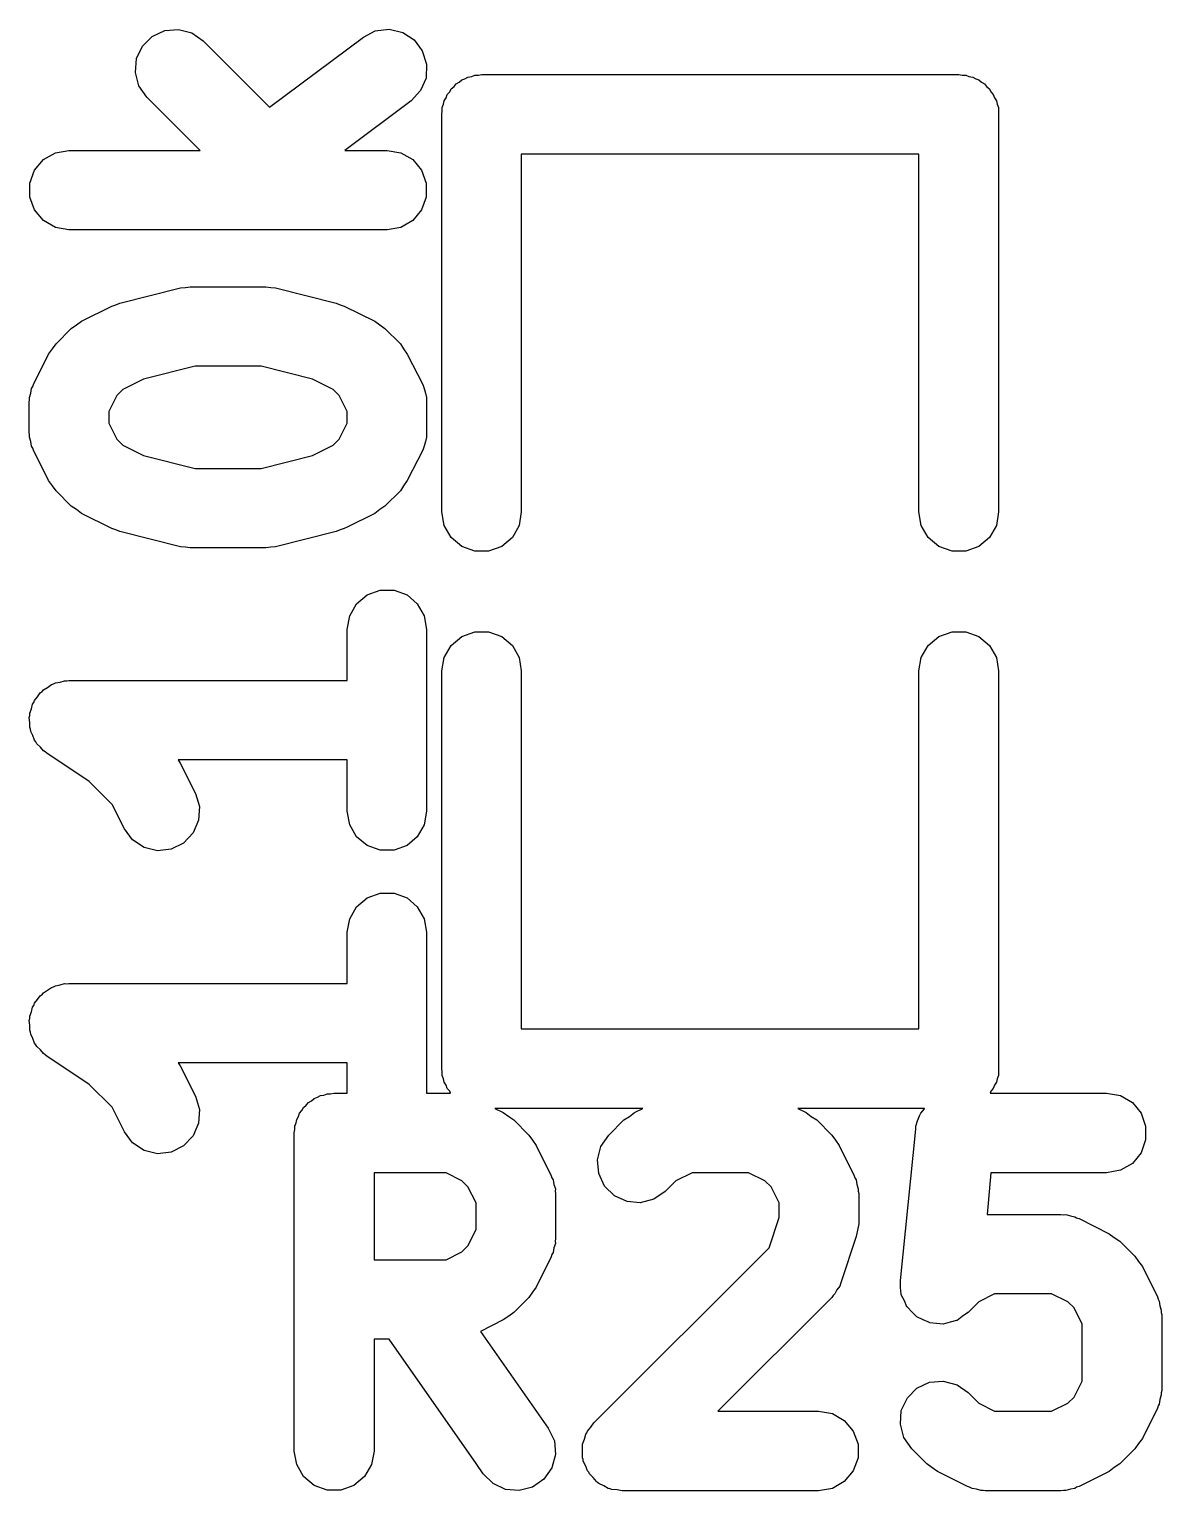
# Model space of a CAD drawing. Extents: x 51 to 137, y -158 to -25.
# Drawn here: x 99.48 to 101.289, y -41.197 to -38.863 of the extents above; entities that cross this region are included whole.
import ezdxf

# ---------------------------------------------------------------- set-up
doc = ezdxf.new("R2010")
doc.units = 0
doc.header["$MEASUREMENT"] = 0
doc.layers.add('BLACK', color=7, linetype='CONTINUOUS')

msp = doc.modelspace()

# ---------------------------------------------------------------- linework, layer by layer
at = {"layer": 'Black'}
for p, q in [((99.6767, -38.8746), (99.6967, -38.8653)), ((99.6967, -38.8653), (99.7187, -38.8634)), ((99.7187, -38.8634), (99.74, -38.8691)), ((100.014, -38.8758), (100.033, -38.8659)), ((100.033, -38.8659), (100.055, -38.8632)), ((100.055, -38.8632), (100.077, -38.8682)), ((99.6611, -38.8902), (99.6767, -38.8746)), ((99.74, -38.8691), (99.758, -38.8817)), ((99.758, -38.8817), (99.8642, -38.9879)), ((99.8642, -38.9879), (100.014, -38.8758)), ((100.077, -38.8682), (100.095, -38.8803)), ((100.095, -38.8803), (100.108, -38.8979)), ((99.6499, -38.9322), (99.6518, -38.9102)), ((99.6518, -38.9102), (99.6611, -38.8902)), ((100.108, -38.8979), (100.115, -38.919)), ((99.6556, -38.9535), (99.6499, -38.9322)), ((100.115, -38.919), (100.114, -38.9411)), ((100.198, -38.9367), (100.203, -38.9357)), ((100.203, -38.9357), (100.965, -38.9357)), ((100.965, -38.9357), (100.97, -38.9367)), ((99.6682, -38.9715), (99.6556, -38.9535)), ((100.114, -38.9411), (100.105, -38.9613)), ((100.152, -38.9632), (100.154, -38.9584)), ((100.154, -38.9584), (100.159, -38.9548)), ((100.159, -38.9548), (100.162, -38.9506)), ((100.162, -38.9506), (100.167, -38.9478)), ((100.167, -38.9478), (100.171, -38.9442)), ((100.171, -38.9442), (100.176, -38.9423)), ((100.176, -38.9423), (100.181, -38.9395)), ((100.181, -38.9395), (100.187, -38.9386)), ((100.187, -38.9386), (100.192, -38.9367)), ((100.192, -38.9367), (100.198, -38.9367)), ((100.97, -38.9367), (100.976, -38.9367)), ((100.976, -38.9367), (100.981, -38.9386)), ((100.981, -38.9386), (100.987, -38.9395)), ((100.987, -38.9395), (100.992, -38.9423)), ((100.992, -38.9423), (100.997, -38.9442)), ((100.997, -38.9442), (101.001, -38.9478)), ((101.001, -38.9478), (101.006, -38.9506)), ((101.006, -38.9506), (101.009, -38.9548)), ((101.009, -38.9548), (101.014, -38.9584)), ((101.014, -38.9584), (101.016, -38.9632)), ((99.7534, -39.0567), (99.6682, -38.9715)), ((100.09, -38.9774), (99.9843, -39.0567)), ((100.105, -38.9613), (100.09, -38.9774)), ((100.142, -38.9829), (100.143, -38.9775)), ((100.143, -38.9775), (100.146, -38.9727)), ((100.146, -38.9727), (100.148, -38.9674)), ((100.148, -38.9674), (100.152, -38.9632)), ((101.016, -38.9632), (101.02, -38.9674)), ((101.02, -38.9674), (101.022, -38.9727)), ((101.022, -38.9727), (101.025, -38.9775)), ((101.025, -38.9775), (101.026, -38.9829)), ((100.139, -38.9992), (100.14, -38.9937)), ((100.139, -39.6342), (100.139, -38.9992)), ((100.14, -38.9882), (100.142, -38.9829)), ((100.14, -38.9937), (100.14, -38.9882)), ((101.026, -38.9829), (101.028, -38.9882)), ((101.028, -38.9882), (101.028, -38.9937)), ((101.028, -38.9937), (101.028, -38.9992)), ((101.028, -38.9992), (101.028, -39.6342)), ((99.4888, -39.0884), (99.503, -39.0715)), ((99.503, -39.0715), (99.5221, -39.0605)), ((99.5221, -39.0605), (99.5438, -39.0567)), ((99.5438, -39.0567), (99.7534, -39.0567)), ((99.9843, -39.0567), (100.052, -39.0567)), ((100.052, -39.0567), (100.074, -39.0605)), ((100.074, -39.0605), (100.093, -39.0715)), ((100.093, -39.0715), (100.107, -39.0884)), ((100.901, -39.0627), (100.266, -39.0627)), ((100.266, -39.0627), (100.266, -39.6342)), ((100.901, -39.6342), (100.901, -39.0627)), ((99.4813, -39.1091), (99.4888, -39.0884)), ((100.107, -39.0884), (100.114, -39.1091)), ((99.4813, -39.1312), (99.4813, -39.1091)), ((100.114, -39.1091), (100.114, -39.1312)), ((99.4888, -39.1519), (99.4813, -39.1312)), ((100.114, -39.1312), (100.107, -39.1519)), ((99.503, -39.1688), (99.4888, -39.1519)), ((99.5221, -39.1798), (99.503, -39.1688)), ((100.093, -39.1688), (100.074, -39.1798)), ((100.107, -39.1519), (100.093, -39.1688)), ((99.5438, -39.1837), (99.5221, -39.1798)), ((100.052, -39.1837), (99.5438, -39.1837)), ((100.074, -39.1798), (100.052, -39.1837)), ((99.6252, -39.3005), (99.7219, -39.2763)), ((99.7219, -39.2763), (99.7297, -39.2757)), ((99.7297, -39.2757), (99.7373, -39.2744)), ((99.7373, -39.2744), (99.8583, -39.2744)), ((99.8583, -39.2744), (99.8659, -39.2757)), ((99.8659, -39.2757), (99.8737, -39.2763)), ((99.8737, -39.2763), (99.9704, -39.3005)), ((99.5638, -39.3295), (99.6122, -39.3053)), ((99.6122, -39.3053), (99.6188, -39.3033)), ((99.6188, -39.3033), (99.6252, -39.3005)), ((99.9704, -39.3005), (99.9768, -39.3033)), ((99.9768, -39.3033), (99.9834, -39.3053)), ((99.9834, -39.3053), (100.032, -39.3295)), ((99.5556, -39.3355), (99.5638, -39.3295)), ((100.032, -39.3295), (100.04, -39.3355)), ((99.5231, -39.3655), (99.5473, -39.3413)), ((99.5473, -39.3413), (99.5556, -39.3355)), ((100.04, -39.3355), (100.048, -39.3413)), ((100.048, -39.3413), (100.073, -39.3655)), ((99.5112, -39.382), (99.5173, -39.3739)), ((99.5173, -39.3739), (99.5231, -39.3655)), ((100.073, -39.3655), (100.078, -39.3739)), ((100.078, -39.3739), (100.084, -39.382)), ((99.487, -39.4304), (99.5112, -39.382)), ((99.7451, -39.4014), (99.6627, -39.422)), ((99.8505, -39.4014), (99.7451, -39.4014)), ((99.9329, -39.422), (99.8505, -39.4014)), ((100.084, -39.382), (100.109, -39.4304)), ((99.6627, -39.422), (99.6298, -39.4384)), ((99.9658, -39.4384), (99.9329, -39.422)), ((99.4807, -39.4516), (99.4828, -39.4444)), ((99.4828, -39.4444), (99.4841, -39.4371)), ((99.4841, -39.4371), (99.486, -39.4339)), ((99.486, -39.4339), (99.487, -39.4304)), ((99.6202, -39.4481), (99.6073, -39.4738)), ((99.6298, -39.4384), (99.6202, -39.4481)), ((99.9754, -39.4481), (99.9658, -39.4384)), ((99.9883, -39.4738), (99.9754, -39.4481)), ((100.109, -39.4304), (100.11, -39.4339)), ((100.11, -39.4339), (100.111, -39.4371)), ((100.111, -39.4371), (100.113, -39.4444)), ((100.113, -39.4444), (100.115, -39.4516)), ((99.4803, -39.4588), (99.4809, -39.4552)), ((99.4803, -39.5072), (99.4803, -39.4588)), ((99.4809, -39.4552), (99.4807, -39.4516)), ((100.115, -39.4516), (100.115, -39.4552)), ((100.115, -39.4552), (100.115, -39.4588)), ((100.115, -39.4588), (100.115, -39.5072)), ((99.6073, -39.4738), (99.6073, -39.4922)), ((99.6073, -39.4922), (99.6202, -39.518)), ((99.9754, -39.518), (99.9883, -39.4922)), ((99.9883, -39.4922), (99.9883, -39.4738)), ((99.4809, -39.5108), (99.4803, -39.5072)), ((99.4807, -39.5145), (99.4809, -39.5108)), ((99.4828, -39.5216), (99.4807, -39.5145)), ((99.6202, -39.518), (99.6298, -39.5276)), ((99.9658, -39.5276), (99.9754, -39.518)), ((100.115, -39.5145), (100.113, -39.5216)), ((100.115, -39.5072), (100.115, -39.5108)), ((100.115, -39.5108), (100.115, -39.5145)), ((99.4841, -39.5289), (99.4828, -39.5216)), ((99.486, -39.5321), (99.4841, -39.5289)), ((99.487, -39.5356), (99.486, -39.5321)), ((99.5112, -39.584), (99.487, -39.5356)), ((99.6298, -39.5276), (99.6627, -39.544)), ((99.9329, -39.544), (99.9658, -39.5276)), ((100.109, -39.5356), (100.084, -39.584)), ((100.11, -39.5321), (100.109, -39.5356)), ((100.111, -39.5289), (100.11, -39.5321)), ((100.113, -39.5216), (100.111, -39.5289)), ((99.6627, -39.544), (99.7451, -39.5647)), ((99.7451, -39.5647), (99.8505, -39.5647)), ((99.8505, -39.5647), (99.9329, -39.544)), ((99.5173, -39.5922), (99.5112, -39.584)), ((100.084, -39.584), (100.078, -39.5922)), ((99.5231, -39.6005), (99.5173, -39.5922)), ((99.5473, -39.6247), (99.5231, -39.6005)), ((100.073, -39.6005), (100.048, -39.6247)), ((100.078, -39.5922), (100.073, -39.6005)), ((99.5556, -39.6305), (99.5473, -39.6247)), ((99.5638, -39.6366), (99.5556, -39.6305)), ((100.04, -39.6305), (100.032, -39.6366)), ((100.048, -39.6247), (100.04, -39.6305)), ((100.143, -39.6559), (100.139, -39.6342)), ((100.266, -39.6342), (100.263, -39.6559)), ((100.905, -39.6559), (100.901, -39.6342)), ((101.028, -39.6342), (101.025, -39.6559)), ((99.6122, -39.6608), (99.5638, -39.6366)), ((99.9883, -39.6583), (99.9834, -39.6608)), ((100.032, -39.6366), (99.9883, -39.6583)), ((100.154, -39.675), (100.143, -39.6559)), ((100.263, -39.6559), (100.252, -39.675)), ((100.916, -39.675), (100.905, -39.6559)), ((101.025, -39.6559), (101.014, -39.675)), ((99.6188, -39.6627), (99.6122, -39.6608)), ((99.6252, -39.6656), (99.6188, -39.6627)), ((99.7219, -39.6898), (99.6252, -39.6656)), ((99.9704, -39.6656), (99.8737, -39.6898)), ((99.9768, -39.6627), (99.9704, -39.6656)), ((99.9834, -39.6608), (99.9768, -39.6627)), ((100.171, -39.6892), (100.154, -39.675)), ((100.252, -39.675), (100.235, -39.6892)), ((100.933, -39.6892), (100.916, -39.675)), ((101.014, -39.675), (100.997, -39.6892)), ((99.7297, -39.6903), (99.7219, -39.6898)), ((99.7373, -39.6917), (99.7297, -39.6903)), ((99.8583, -39.6917), (99.7373, -39.6917)), ((99.8659, -39.6903), (99.8583, -39.6917)), ((99.8737, -39.6898), (99.8659, -39.6903)), ((100.192, -39.6967), (100.171, -39.6892)), ((100.214, -39.6967), (100.192, -39.6967)), ((100.235, -39.6892), (100.214, -39.6967)), ((100.954, -39.6967), (100.933, -39.6892)), ((100.976, -39.6967), (100.954, -39.6967)), ((100.997, -39.6892), (100.976, -39.6967)), ((100.003, -39.7809), (100.02, -39.7667)), ((100.02, -39.7667), (100.041, -39.7591)), ((100.041, -39.7591), (100.063, -39.7591)), ((100.063, -39.7591), (100.084, -39.7667)), ((100.084, -39.7667), (100.1, -39.7809)), ((99.9921, -39.8), (100.003, -39.7809)), ((100.1, -39.7809), (100.111, -39.8)), ((99.9883, -39.8217), (99.9921, -39.8)), ((99.9883, -39.9033), (99.9883, -39.8217)), ((100.111, -39.8), (100.115, -39.8217)), ((100.115, -39.8217), (100.115, -40.112)), ((100.154, -39.8474), (100.171, -39.8332)), ((100.171, -39.8332), (100.192, -39.8257)), ((100.192, -39.8257), (100.214, -39.8257)), ((100.214, -39.8257), (100.235, -39.8332)), ((100.235, -39.8332), (100.252, -39.8474)), ((100.916, -39.8474), (100.933, -39.8332)), ((100.933, -39.8332), (100.954, -39.8257)), ((100.954, -39.8257), (100.976, -39.8257)), ((100.976, -39.8257), (100.997, -39.8332)), ((100.997, -39.8332), (101.014, -39.8474)), ((100.139, -39.8882), (100.143, -39.8665)), ((100.143, -39.8665), (100.154, -39.8474)), ((100.252, -39.8474), (100.263, -39.8665)), ((100.263, -39.8665), (100.266, -39.8882)), ((100.901, -39.8882), (100.905, -39.8665)), ((100.905, -39.8665), (100.916, -39.8474)), ((101.014, -39.8474), (101.025, -39.8665)), ((101.025, -39.8665), (101.028, -39.8882)), ((100.139, -40.5232), (100.139, -39.8882)), ((100.266, -39.8882), (100.266, -40.4597)), ((100.901, -40.4597), (100.901, -39.8882)), ((101.028, -39.8882), (101.028, -40.5232)), ((99.503, -39.9182), (99.5096, -39.9144)), ((99.5096, -39.9144), (99.5157, -39.9099)), ((99.5157, -39.9099), (99.519, -39.9089)), ((99.519, -39.9089), (99.5221, -39.9071)), ((99.5221, -39.9071), (99.5296, -39.9058)), ((99.5296, -39.9058), (99.5368, -39.9037)), ((99.5368, -39.9037), (99.5403, -39.9039)), ((99.5403, -39.9039), (99.5438, -39.9033)), ((99.5438, -39.9033), (99.9883, -39.9033)), ((99.4857, -39.9413), (99.4876, -39.9384)), ((99.4876, -39.9384), (99.4888, -39.9351)), ((99.4888, -39.9351), (99.4937, -39.9293)), ((99.4937, -39.9293), (99.4979, -39.923)), ((99.4979, -39.923), (99.5007, -39.9209)), ((99.5007, -39.9209), (99.503, -39.9182)), ((99.4804, -39.9627), (99.4813, -39.9593)), ((99.4813, -39.9703), (99.4804, -39.9627)), ((99.4813, -39.9558), (99.4839, -39.9487)), ((99.4813, -39.9593), (99.4813, -39.9558)), ((99.4839, -39.9487), (99.4857, -39.9413)), ((99.4813, -39.9778), (99.4813, -39.9703)), ((99.4825, -39.9812), (99.4813, -39.9778)), ((99.4829, -39.9847), (99.4825, -39.9812)), ((99.4862, -39.9914), (99.4829, -39.9847)), ((99.4888, -39.9986), (99.4862, -39.9914)), ((99.4911, -40.0013), (99.4888, -39.9986)), ((99.4926, -40.0044), (99.4911, -40.0013)), ((99.4981, -40.0097), (99.4926, -40.0044)), ((99.503, -40.0155), (99.4981, -40.0097)), ((99.506, -40.0172), (99.503, -40.0155)), ((99.5086, -40.0197), (99.506, -40.0172)), ((99.5759, -40.0645), (99.5086, -40.0197)), ((99.9883, -40.0303), (99.718, -40.0303)), ((99.718, -40.0303), (99.7216, -40.0352)), ((99.9883, -40.112), (99.9883, -40.0303)), ((99.7216, -40.0352), (99.7457, -40.0836)), ((99.6126, -40.1012), (99.5759, -40.0645)), ((99.6322, -40.1404), (99.6126, -40.1012)), ((99.7457, -40.0836), (99.752, -40.1047)), ((99.752, -40.1047), (99.7507, -40.1267)), ((99.9921, -40.1337), (99.9883, -40.112)), ((100.115, -40.112), (100.111, -40.1337)), ((99.6453, -40.1581), (99.6322, -40.1404)), ((99.7419, -40.1469), (99.7268, -40.163)), ((99.7507, -40.1267), (99.7419, -40.1469)), ((100.003, -40.1528), (99.9921, -40.1337)), ((100.111, -40.1337), (100.1, -40.1528)), ((99.6637, -40.1702), (99.6453, -40.1581)), ((99.6851, -40.1753), (99.6637, -40.1702)), ((99.7071, -40.1728), (99.6851, -40.1753)), ((99.7268, -40.163), (99.7071, -40.1728)), ((100.02, -40.167), (100.003, -40.1528)), ((100.041, -40.1745), (100.02, -40.167)), ((100.084, -40.167), (100.063, -40.1745)), ((100.1, -40.1528), (100.084, -40.167)), ((100.063, -40.1745), (100.041, -40.1745)), ((100.02, -40.2505), (100.041, -40.243)), ((100.041, -40.243), (100.063, -40.243)), ((100.063, -40.243), (100.084, -40.2505)), ((99.9921, -40.2838), (100.003, -40.2647)), ((100.003, -40.2647), (100.02, -40.2505)), ((100.084, -40.2505), (100.1, -40.2647)), ((100.1, -40.2647), (100.111, -40.2838)), ((99.9883, -40.3055), (99.9921, -40.2838)), ((100.111, -40.2838), (100.115, -40.3055)), ((99.9883, -40.3871), (99.9883, -40.3055)), ((100.115, -40.3055), (100.115, -40.5625)), ((99.4979, -40.4068), (99.5007, -40.4047)), ((99.5007, -40.4047), (99.503, -40.402)), ((99.503, -40.402), (99.5096, -40.3982)), ((99.5096, -40.3982), (99.5157, -40.3937)), ((99.5157, -40.3937), (99.519, -40.3927)), ((99.519, -40.3927), (99.5221, -40.391)), ((99.5221, -40.391), (99.5296, -40.3896)), ((99.5296, -40.3896), (99.5368, -40.3875)), ((99.5368, -40.3875), (99.5403, -40.3877)), ((99.5403, -40.3877), (99.5438, -40.3871)), ((99.5438, -40.3871), (99.9883, -40.3871)), ((99.4839, -40.4325), (99.4857, -40.4251)), ((99.4857, -40.4251), (99.4876, -40.4222)), ((99.4876, -40.4222), (99.4888, -40.4189)), ((99.4888, -40.4189), (99.4937, -40.4131)), ((99.4937, -40.4131), (99.4979, -40.4068)), ((99.4804, -40.4465), (99.4813, -40.4431)), ((99.4813, -40.4541), (99.4804, -40.4465)), ((99.4813, -40.4396), (99.4839, -40.4325)), ((99.4813, -40.4431), (99.4813, -40.4396)), ((99.4813, -40.4617), (99.4813, -40.4541)), ((99.4825, -40.465), (99.4813, -40.4617)), ((99.4829, -40.4685), (99.4825, -40.465)), ((99.4862, -40.4753), (99.4829, -40.4685)), ((99.4888, -40.4824), (99.4862, -40.4753)), ((100.266, -40.4597), (100.901, -40.4597)), ((99.4911, -40.4851), (99.4888, -40.4824)), ((99.4926, -40.4882), (99.4911, -40.4851)), ((99.4981, -40.4935), (99.4926, -40.4882)), ((99.503, -40.4993), (99.4981, -40.4935)), ((99.506, -40.501), (99.503, -40.4993)), ((99.5086, -40.5035), (99.506, -40.501)), ((99.5759, -40.5484), (99.5086, -40.5035)), ((99.9883, -40.5141), (99.718, -40.5141)), ((99.718, -40.5141), (99.7216, -40.519)), ((99.7216, -40.519), (99.7457, -40.5674)), ((99.9883, -40.5625), (99.9883, -40.5141)), ((100.14, -40.5287), (100.139, -40.5232)), ((101.028, -40.5232), (101.028, -40.5287)), ((100.14, -40.5342), (100.14, -40.5287)), ((100.142, -40.5394), (100.14, -40.5342)), ((100.143, -40.5449), (100.142, -40.5394)), ((100.146, -40.5497), (100.143, -40.5449)), ((101.025, -40.5449), (101.022, -40.5497)), ((101.026, -40.5394), (101.025, -40.5449)), ((101.028, -40.5342), (101.026, -40.5394)), ((101.028, -40.5287), (101.028, -40.5342)), ((99.6126, -40.585), (99.5759, -40.5484)), ((99.7457, -40.5674), (99.752, -40.5885)), ((99.9354, -40.571), (99.9406, -40.5691)), ((99.9406, -40.5691), (99.9454, -40.5663)), ((99.9454, -40.5663), (99.9509, -40.5654)), ((99.9509, -40.5654), (99.9561, -40.5635)), ((99.9561, -40.5635), (99.9617, -40.5635)), ((99.9617, -40.5635), (99.9671, -40.5625)), ((99.9671, -40.5625), (99.9883, -40.5625)), ((100.115, -40.5625), (100.153, -40.5625)), ((100.148, -40.5549), (100.146, -40.5497)), ((100.152, -40.5592), (100.148, -40.5549)), ((100.153, -40.5625), (100.152, -40.5592)), ((101.016, -40.5592), (101.015, -40.5625)), ((101.015, -40.5625), (101.201, -40.5625)), ((101.02, -40.5549), (101.016, -40.5592)), ((101.022, -40.5497), (101.02, -40.5549)), ((101.201, -40.5625), (101.223, -40.5663)), ((101.223, -40.5663), (101.242, -40.5774)), ((99.6322, -40.6242), (99.6126, -40.585)), ((99.752, -40.5885), (99.7507, -40.6105)), ((99.9121, -40.5943), (99.9157, -40.59)), ((99.9157, -40.59), (99.9185, -40.5852)), ((99.9185, -40.5852), (99.9228, -40.5816)), ((99.9228, -40.5816), (99.9263, -40.5774)), ((99.9263, -40.5774), (99.9311, -40.5746)), ((99.9311, -40.5746), (99.9354, -40.571)), ((100.46, -40.5867), (100.224, -40.5867)), ((100.224, -40.5867), (100.237, -40.5934)), ((100.237, -40.5934), (100.246, -40.5995)), ((100.439, -40.5995), (100.447, -40.5934)), ((100.447, -40.5934), (100.46, -40.5867)), ((100.91, -40.5867), (100.708, -40.5867)), ((100.708, -40.5867), (100.721, -40.5934)), ((100.721, -40.5934), (100.729, -40.5995)), ((100.904, -40.5943), (100.91, -40.5876)), ((100.91, -40.5876), (100.91, -40.5867)), ((101.242, -40.5774), (101.256, -40.5943)), ((99.7507, -40.6105), (99.7419, -40.6308)), ((99.9046, -40.615), (99.9065, -40.6098)), ((99.9046, -40.6205), (99.9046, -40.615)), ((99.9065, -40.6098), (99.9075, -40.6043)), ((99.9075, -40.6043), (99.9102, -40.5995)), ((99.9102, -40.5995), (99.9121, -40.5943)), ((100.246, -40.5995), (100.254, -40.6053)), ((100.254, -40.6053), (100.278, -40.6295)), ((100.406, -40.6295), (100.43, -40.6053)), ((100.43, -40.6053), (100.439, -40.5995)), ((100.729, -40.5995), (100.738, -40.6053)), ((100.738, -40.6053), (100.762, -40.6295)), ((100.896, -40.615), (100.899, -40.6068)), ((100.896, -40.6174), (100.896, -40.615)), ((100.899, -40.6068), (100.902, -40.5985)), ((100.902, -40.5985), (100.903, -40.5965)), ((100.903, -40.5965), (100.904, -40.5943)), ((101.256, -40.5943), (101.263, -40.615)), ((101.263, -40.615), (101.263, -40.637)), ((99.6453, -40.6419), (99.6322, -40.6242)), ((99.7419, -40.6308), (99.7268, -40.6468)), ((99.9036, -40.626), (99.9046, -40.6205)), ((99.9036, -41.134), (99.9036, -40.626)), ((100.278, -40.6295), (100.284, -40.6378)), ((100.284, -40.6378), (100.29, -40.646)), ((100.393, -40.6476), (100.406, -40.6295)), ((100.762, -40.6295), (100.768, -40.6378)), ((100.768, -40.6378), (100.774, -40.646)), ((100.872, -40.8616), (100.896, -40.6197)), ((100.896, -40.6197), (100.896, -40.6174)), ((101.263, -40.637), (101.256, -40.6578)), ((99.6637, -40.654), (99.6453, -40.6419)), ((99.6851, -40.6592), (99.6637, -40.654)), ((99.7071, -40.6566), (99.6851, -40.6592)), ((99.7268, -40.6468), (99.7071, -40.6566)), ((100.29, -40.646), (100.314, -40.6944)), ((100.388, -40.6689), (100.393, -40.6476)), ((100.774, -40.646), (100.798, -40.6944)), ((101.256, -40.6578), (101.242, -40.6747)), ((100.39, -40.6908), (100.388, -40.6689)), ((101.223, -40.6857), (101.201, -40.6895)), ((101.242, -40.6747), (101.223, -40.6857)), ((100.031, -40.6895), (100.031, -40.8286)), ((100.146, -40.6895), (100.031, -40.6895)), ((100.171, -40.7024), (100.146, -40.6895)), ((100.181, -40.712), (100.171, -40.7024)), ((100.314, -40.6944), (100.315, -40.6979)), ((100.315, -40.6979), (100.317, -40.7011)), ((100.317, -40.7011), (100.318, -40.7084)), ((100.318, -40.7084), (100.321, -40.7155)), ((100.399, -40.7108), (100.39, -40.6908)), ((100.513, -40.7024), (100.496, -40.7193)), ((100.539, -40.6895), (100.513, -40.7024)), ((100.629, -40.6895), (100.539, -40.6895)), ((100.655, -40.7024), (100.629, -40.6895)), ((100.665, -40.712), (100.655, -40.7024)), ((100.798, -40.6944), (100.799, -40.6979)), ((100.799, -40.6979), (100.801, -40.7011)), ((100.801, -40.7011), (100.802, -40.7084)), ((100.802, -40.7084), (100.804, -40.7155)), ((101.016, -40.6895), (101.01, -40.756)), ((101.201, -40.6895), (101.016, -40.6895)), ((100.194, -40.7378), (100.181, -40.712)), ((100.321, -40.7155), (100.32, -40.7192)), ((100.32, -40.7192), (100.321, -40.7228)), ((100.321, -40.7228), (100.321, -40.7953)), ((100.415, -40.7264), (100.399, -40.7108)), ((100.435, -40.7357), (100.415, -40.7264)), ((100.478, -40.7319), (100.456, -40.7376)), ((100.496, -40.7193), (100.478, -40.7319)), ((100.678, -40.7378), (100.665, -40.712)), ((100.804, -40.7155), (100.804, -40.7192)), ((100.804, -40.7192), (100.805, -40.7228)), ((100.805, -40.7228), (100.805, -40.7712)), ((100.194, -40.7804), (100.194, -40.7378)), ((100.456, -40.7376), (100.435, -40.7357)), ((100.678, -40.7608), (100.678, -40.7378)), ((101.01, -40.756), (101.128, -40.756)), ((101.128, -40.756), (101.132, -40.7567)), ((101.132, -40.7567), (101.136, -40.7565)), ((101.136, -40.7565), (101.143, -40.7586)), ((100.662, -40.8094), (100.678, -40.7608)), ((100.805, -40.7712), (100.803, -40.7812)), ((101.143, -40.7586), (101.15, -40.7599)), ((101.15, -40.7599), (101.153, -40.7617)), ((101.153, -40.7617), (101.157, -40.7627)), ((101.157, -40.7627), (101.205, -40.7869)), ((100.181, -40.8061), (100.194, -40.7804)), ((100.321, -40.8026), (100.318, -40.8097)), ((100.321, -40.7953), (100.32, -40.7989)), ((100.32, -40.7989), (100.321, -40.8026)), ((100.801, -40.7912), (100.777, -40.8638)), ((100.803, -40.7812), (100.801, -40.7912)), ((101.205, -40.7869), (101.213, -40.793)), ((101.213, -40.793), (101.222, -40.7988)), ((101.222, -40.7988), (101.246, -40.823)), ((100.146, -40.8286), (100.171, -40.8157)), ((100.171, -40.8157), (100.181, -40.8061)), ((100.314, -40.8237), (100.29, -40.8721)), ((100.315, -40.8202), (100.314, -40.8237)), ((100.317, -40.8171), (100.315, -40.8202)), ((100.318, -40.8097), (100.317, -40.8171)), ((100.382, -41.0891), (100.662, -40.8094)), ((101.246, -40.823), (101.252, -40.8313)), ((100.031, -40.8286), (100.146, -40.8286)), ((101.252, -40.8313), (101.258, -40.8395)), ((101.258, -40.8395), (101.282, -40.8879)), ((100.29, -40.8721), (100.284, -40.8803)), ((100.775, -40.8706), (100.77, -40.8767)), ((100.776, -40.867), (100.775, -40.8706)), ((100.777, -40.8638), (100.776, -40.867)), ((100.872, -40.862), (100.872, -40.8616)), ((100.872, -40.8624), (100.872, -40.862)), ((100.872, -40.873), (100.872, -40.8624)), ((100.873, -40.8836), (100.872, -40.873)), ((100.278, -40.8886), (100.254, -40.9128)), ((100.284, -40.8803), (100.278, -40.8886)), ((100.762, -40.8886), (100.58, -41.0705)), ((100.764, -40.8856), (100.762, -40.8886)), ((100.767, -40.8832), (100.764, -40.8856)), ((100.77, -40.8767), (100.767, -40.8832)), ((100.873, -40.8839), (100.873, -40.8836)), ((100.873, -40.8843), (100.873, -40.8839)), ((100.878, -40.894), (100.873, -40.8843)), ((100.882, -40.9037), (100.878, -40.894)), ((100.997, -40.8959), (100.98, -40.9128)), ((101.022, -40.883), (100.997, -40.8959)), ((101.113, -40.883), (101.022, -40.883)), ((101.139, -40.8959), (101.113, -40.883)), ((101.149, -40.9055), (101.139, -40.8959)), ((101.282, -40.8879), (101.283, -40.8914)), ((101.283, -40.8914), (101.285, -40.8946)), ((101.285, -40.8946), (101.286, -40.9019)), ((100.246, -40.9186), (100.237, -40.9247)), ((100.254, -40.9128), (100.246, -40.9186)), ((100.883, -40.904), (100.882, -40.9037)), ((100.883, -40.9043), (100.883, -40.904)), ((100.89, -40.9118), (100.883, -40.9043)), ((100.898, -40.9195), (100.89, -40.9118)), ((100.898, -40.9196), (100.898, -40.9195)), ((100.898, -40.9199), (100.898, -40.9196)), ((100.908, -40.9244), (100.898, -40.9199)), ((100.97, -40.9194), (100.962, -40.9255)), ((100.979, -40.9134), (100.97, -40.9194)), ((100.98, -40.9128), (100.979, -40.913)), ((100.979, -40.913), (100.979, -40.9134)), ((101.162, -40.9313), (101.149, -40.9055)), ((101.286, -40.9019), (101.288, -40.909)), ((101.288, -40.909), (101.288, -40.9127)), ((101.288, -40.9127), (101.289, -40.9163)), ((101.289, -40.9163), (101.289, -41.0372)), ((100.237, -40.9247), (100.201, -40.9429)), ((100.201, -40.9429), (100.309, -41.0976)), ((100.918, -40.929), (100.908, -40.9244)), ((100.918, -40.9291), (100.918, -40.929)), ((100.918, -40.9293), (100.918, -40.9291)), ((100.929, -40.9302), (100.918, -40.9293)), ((100.94, -40.9312), (100.929, -40.9302)), ((100.951, -40.9284), (100.94, -40.9312)), ((100.94, -40.9312), (100.94, -40.9311)), ((100.94, -40.9311), (100.94, -40.9312)), ((100.961, -40.9258), (100.951, -40.9284)), ((100.962, -40.9255), (100.961, -40.9256)), ((100.961, -40.9256), (100.961, -40.9258)), ((101.162, -41.0223), (101.162, -40.9313)), ((100.031, -40.9556), (100.031, -41.134)), ((100.055, -40.9556), (100.031, -40.9556)), ((100.194, -41.154), (100.055, -40.9556)), ((100.883, -41.0492), (100.898, -41.0336)), ((100.898, -41.0336), (100.918, -41.0243)), ((100.918, -41.0243), (100.94, -41.0224)), ((100.94, -41.0224), (100.962, -41.0281)), ((100.962, -41.0281), (100.98, -41.0407)), ((101.149, -41.048), (101.162, -41.0223)), ((100.873, -41.0692), (100.883, -41.0492)), ((100.98, -41.0407), (100.997, -41.0576)), ((100.997, -41.0576), (101.022, -41.0705)), ((101.113, -41.0705), (101.139, -41.0576)), ((101.139, -41.0576), (101.149, -41.048)), ((101.285, -41.059), (101.283, -41.0621)), ((101.286, -41.0516), (101.285, -41.059)), ((101.288, -41.0445), (101.286, -41.0516)), ((101.289, -41.0372), (101.288, -41.0409)), ((101.288, -41.0409), (101.288, -41.0445)), ((100.58, -41.0705), (100.741, -41.0705)), ((100.741, -41.0705), (100.763, -41.0743)), ((100.763, -41.0743), (100.782, -41.0854)), ((100.872, -41.0912), (100.873, -41.0692)), ((101.022, -41.0705), (101.113, -41.0705)), ((101.282, -41.0656), (101.258, -41.114)), ((101.283, -41.0621), (101.282, -41.0656)), ((100.309, -41.0976), (100.319, -41.1176)), ((100.369, -41.1072), (100.371, -41.1049)), ((100.371, -41.1049), (100.372, -41.1023)), ((100.372, -41.1023), (100.377, -41.0959)), ((100.377, -41.0959), (100.382, -41.0891)), ((100.782, -41.0854), (100.796, -41.1023)), ((100.796, -41.1023), (100.804, -41.123)), ((100.877, -41.1125), (100.872, -41.0912)), ((100.319, -41.1176), (100.321, -41.1396)), ((100.364, -41.123), (100.367, -41.1152)), ((100.364, -41.1258), (100.364, -41.123)), ((100.364, -41.1285), (100.364, -41.1258)), ((100.364, -41.1367), (100.364, -41.1285)), ((100.367, -41.1152), (100.369, -41.1072)), ((100.804, -41.123), (100.804, -41.145)), ((100.89, -41.1305), (100.877, -41.1125)), ((101.252, -41.1222), (101.246, -41.1305)), ((101.258, -41.114), (101.252, -41.1222)), ((99.9075, -41.1557), (99.9036, -41.134)), ((100.031, -41.134), (100.027, -41.1557)), ((100.321, -41.1396), (100.315, -41.1609)), ((100.364, -41.145), (100.364, -41.1367)), ((100.365, -41.1477), (100.364, -41.145)), ((100.365, -41.1504), (100.365, -41.1477)), ((100.369, -41.158), (100.365, -41.1504)), ((100.804, -41.145), (100.796, -41.1658)), ((100.914, -41.1547), (100.89, -41.1305)), ((101.246, -41.1305), (101.222, -41.1547)), ((99.9185, -41.1748), (99.9075, -41.1557)), ((99.9354, -41.189), (99.9185, -41.1748)), ((100.016, -41.1748), (99.9989, -41.189)), ((100.027, -41.1557), (100.016, -41.1748)), ((100.205, -41.1704), (100.194, -41.154)), ((100.221, -41.186), (100.205, -41.1704)), ((100.315, -41.1609), (100.302, -41.1789)), ((100.372, -41.1658), (100.369, -41.158)), ((100.374, -41.1679), (100.372, -41.1658)), ((100.375, -41.1704), (100.374, -41.1679)), ((100.381, -41.1763), (100.375, -41.1704)), ((100.386, -41.1827), (100.381, -41.1763)), ((100.796, -41.1658), (100.782, -41.1827)), ((100.922, -41.1605), (100.914, -41.1547)), ((100.931, -41.1666), (100.922, -41.1605)), ((100.979, -41.1908), (100.931, -41.1666)), ((101.205, -41.1666), (101.157, -41.1908)), ((101.213, -41.1605), (101.205, -41.1666)), ((101.222, -41.1547), (101.213, -41.1605)), ((99.9561, -41.1965), (99.9354, -41.189)), ((99.9782, -41.1965), (99.9561, -41.1965)), ((99.9989, -41.189), (99.9782, -41.1965)), ((100.241, -41.1953), (100.221, -41.186)), ((100.263, -41.1973), (100.241, -41.1953)), ((100.284, -41.1916), (100.263, -41.1973)), ((100.302, -41.1789), (100.284, -41.1916)), ((100.388, -41.1841), (100.386, -41.1827)), ((100.39, -41.186), (100.388, -41.1841)), ((100.398, -41.1895), (100.39, -41.186)), ((100.405, -41.1937), (100.398, -41.1895)), ((100.408, -41.1942), (100.405, -41.1937)), ((100.41, -41.1953), (100.408, -41.1942)), ((100.419, -41.1961), (100.41, -41.1953)), ((100.427, -41.1975), (100.419, -41.1961)), ((100.741, -41.1975), (100.427, -41.1975)), ((100.763, -41.1937), (100.741, -41.1975)), ((100.782, -41.1827), (100.763, -41.1937)), ((100.982, -41.1918), (100.979, -41.1908)), ((100.986, -41.1937), (100.982, -41.1918)), ((100.993, -41.195), (100.986, -41.1937)), ((101, -41.1971), (100.993, -41.195)), ((101.004, -41.1969), (101, -41.1971)), ((101.007, -41.1975), (101.004, -41.1969)), ((101.128, -41.1975), (101.007, -41.1975)), ((101.132, -41.1969), (101.128, -41.1975)), ((101.136, -41.1971), (101.132, -41.1969)), ((101.143, -41.195), (101.136, -41.1971)), ((101.15, -41.1937), (101.143, -41.195)), ((101.153, -41.1918), (101.15, -41.1937)), ((101.157, -41.1908), (101.153, -41.1918))]:
    msp.add_line(p, q, dxfattribs=at)

doc.saveas('drawing.dxf')
